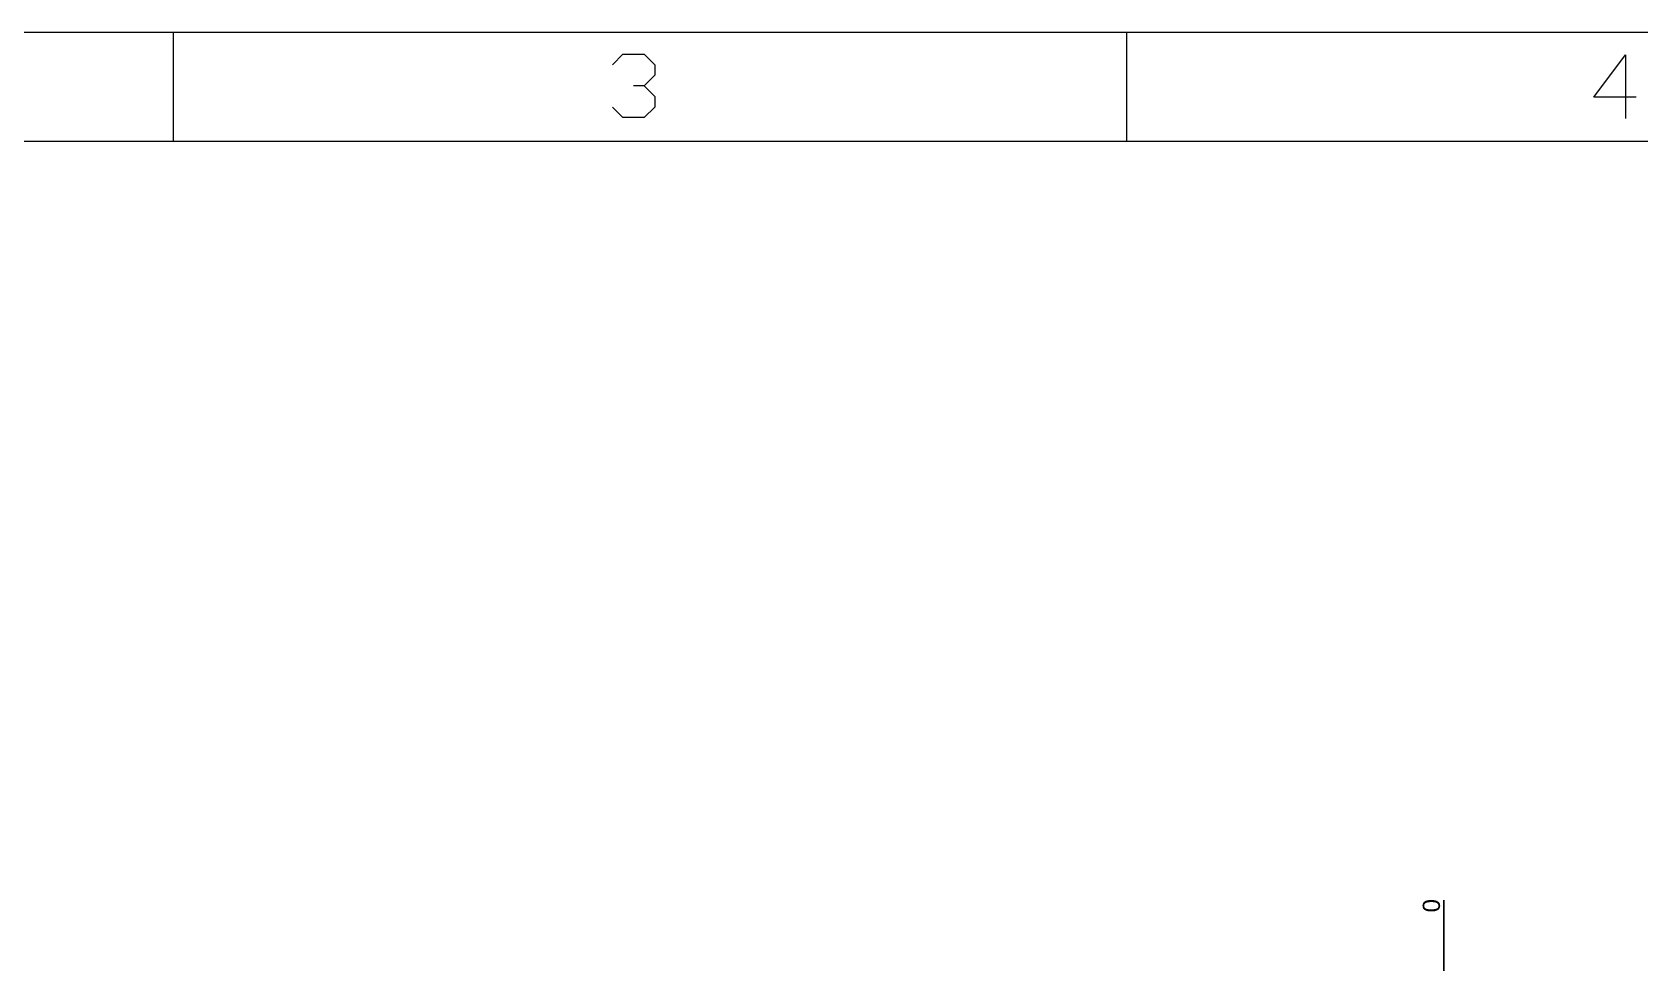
# Model space of a CAD drawing. Header units: millimetres. Extents: x 494 to 18201, y 224 to 11417.
# Drawn here: x 3212.4 to 3678, y 3144.8 to 3414.4 of the extents above; entities that cross this region are included whole.
import ezdxf
from ezdxf.enums import TextEntityAlignment as Align

# ---------------------------------------------------------------- set-up
doc = ezdxf.new("R2010")
doc.units = ezdxf.units.MM
doc.layers.add('DIM', color=7, linetype='Continuous')
doc.layers.add('dim_temp', color=161, linetype='Continuous', lineweight=9)
doc.styles.add('gbenor_', font='gbenor.shx', dxfattribs={"bigfont": 'gbcbig'})
doc.styles.get("Standard").update_dxf_attribs({"font": 'arial.ttf'})
doc.styles.add('TXT', font='txt.shx', dxfattribs={"width": 0.8, "bigfont": 'ctxt.shx'})
doc.dimstyles.new('通用', dxfattribs={"dimtxt": 5, "dimasz": 0.5, "dimexe": 1.5, "dimexo": 0, "dimgap": 1, "dimtad": 1, "dimtxsty": 'Standard', "dimblk": 'OPEN30', "dimcen": 1.5, "dimclrd": 252, "dimclre": 252, "dimclrt": 4, "dimadec": 1, "dimazin": 3, "dimtfac": 1, "dimtmove": 0, "dimatfit": 3, "dimldrblk": 'OPEN30', "dimarcsym": 0})

# ---------------------------------------------------------------- blocks, each defined once
blk = doc.blocks.new('*D25')
at = {"layer": 'Defpoints', "color": 0, "transparency": 16777216}
for p in [(3621.2, 3158.68), (3621.2, 3133.49), (3621.2, 3133.49)]:
    blk.add_point(p, dxfattribs=at)
at = {"layer": 'dim_temp', "color": 252, "lineweight": -2, "transparency": 16777216}
blk.add_line((3621.2, 3133.49), (3621.2, 3162.94), dxfattribs=at)
at = {"layer": 'dim_temp', "color": 4, "lineweight": 18, "transparency": 16777216, "insert": (3617.64, 3161.31), "char_height": 5, "attachment_point": 5, "rotation": 90}
blk.add_mtext('0', dxfattribs=at)
blk = doc.blocks.new('_Open30')
at = {"color": 0, "linetype": 'ByBlock', "lineweight": -2}
for p, q in [((-1, 0.27), (0, 0)), ((0, 0), (-1, -0.27)), ((0, 0), (-1, 0))]:
    blk.add_line(p, q, dxfattribs=at)
blk = doc.blocks.new('U9')
at = {"color": 254, "lineweight": 18}
for p, q in [((-1705.29, 0), (0, 0)), ((-1071.01, 0), (-1071.01, -24.96)), ((-1680.34, -24.96), (-24.96, -24.96))]:
    blk.add_line(p, q, dxfattribs=at)
at = {"color": 254, "linetype": 'Continuous', "lineweight": 18}
blk.add_line((-1289.37, 0), (-1289.37, -24.96), dxfattribs=at)
at = {"color": 92, "lineweight": 18}
for points in [[(-1188.74, -7.46), (-1186.32, -5.03), (-1181.47, -5.03), (-1179.04, -7.46), (-1179.04, -9.88), (-1181.47, -12.31), (-1183.89, -12.31)], [(-954.23, -14.91), (-963.93, -14.91), (-956.66, -5.21), (-956.66, -19.76)], [(-1181.47, -12.31), (-1179.04, -14.74), (-1179.04, -17.16), (-1181.47, -19.59), (-1186.32, -19.59), (-1188.74, -17.16)]]:
    blk.add_lwpolyline(points, dxfattribs=at)
at = {"lineweight": 18, "style": 'gbenor_'}
blk.add_attdef('文档路径', (-272.46, -941.27), '', height=11.97, dxfattribs=at)
at = {"lineweight": 20, "style": 'TXT'}
for tag, height, p in [('18-**-**', 11.02, (-447.23, -1029.37)), ('客户名称', 10.87, (-531.85, -1111.72, 0)), ('料厚:', 10.87, (-531.73, -1139.24, 0))]:
    blk.add_attdef(tag, text='', height=height, dxfattribs=at).set_placement(p, align=Align.MIDDLE)
for tag, p, height in [('88888', (-457.83, -1062.2), 10.02), ('材质:', (-565.48, -1088.8, 0), 10.87), ('核准', (-445.4, -1116.08, 0), 10.87), ('设计', (-445.79, -1142.51, 0), 10.87), ('绘图', (-446.15, -1168.95, 0), 10.87)]:
    blk.add_attdef(tag, p, '', height=height, dxfattribs=at)
for tag, p, height, width in [('3', (-199.16, -1062.58), 10.67, 0.7), ('4', (-199.16, -1089.19), 10.67, 0.7), ('核准日期', (-329.67, -1118.33, 0), 10.87, 0.68), ('设计日期', (-329.67, -1145.11, 0), 10.87, 0.68), ('1', (-187.58, -1144.16), 9.85, 0.7), ('绘图日期', (-329.78, -1170.73, 0), 10.87, 0.68), ('2', (-198.99, -1168.84), 9.85, 0.7)]:
    blk.add_attdef(tag, p, '', height=height, dxfattribs=dict(at, width=width))

msp = doc.modelspace()

# ---------------------------------------------------------------- block references
at = {"layer": 'DIM', "ltscale": 1.418068, "xscale": 1.264435379605522, "yscale": 1.26443537960024, "zscale": 1.264435379605522}
msp.add_blockref('U9', (4883.48986, 3414.38715), dxfattribs=at)

# ---------------------------------------------------------------- dimensions: what is measured, and where the dimension line sits
at = {"layer": 'dim_temp', "color": 4, "lineweight": 18}
dim = msp.add_ordinate_dim(feature_location=(3621.1951425459, 3133.4946324307), offset=(0, 25.1813874551), dtype=1, origin=(3621.1951425459, 3133.4946324307), dimstyle='通用', dxfattribs=at)
dim.commit()
dim.dimension.update_dxf_attribs({"geometry": '*D25', "text_midpoint": (3617.6422776073, 3161.3063063796)})

doc.saveas('drawing.dxf')
